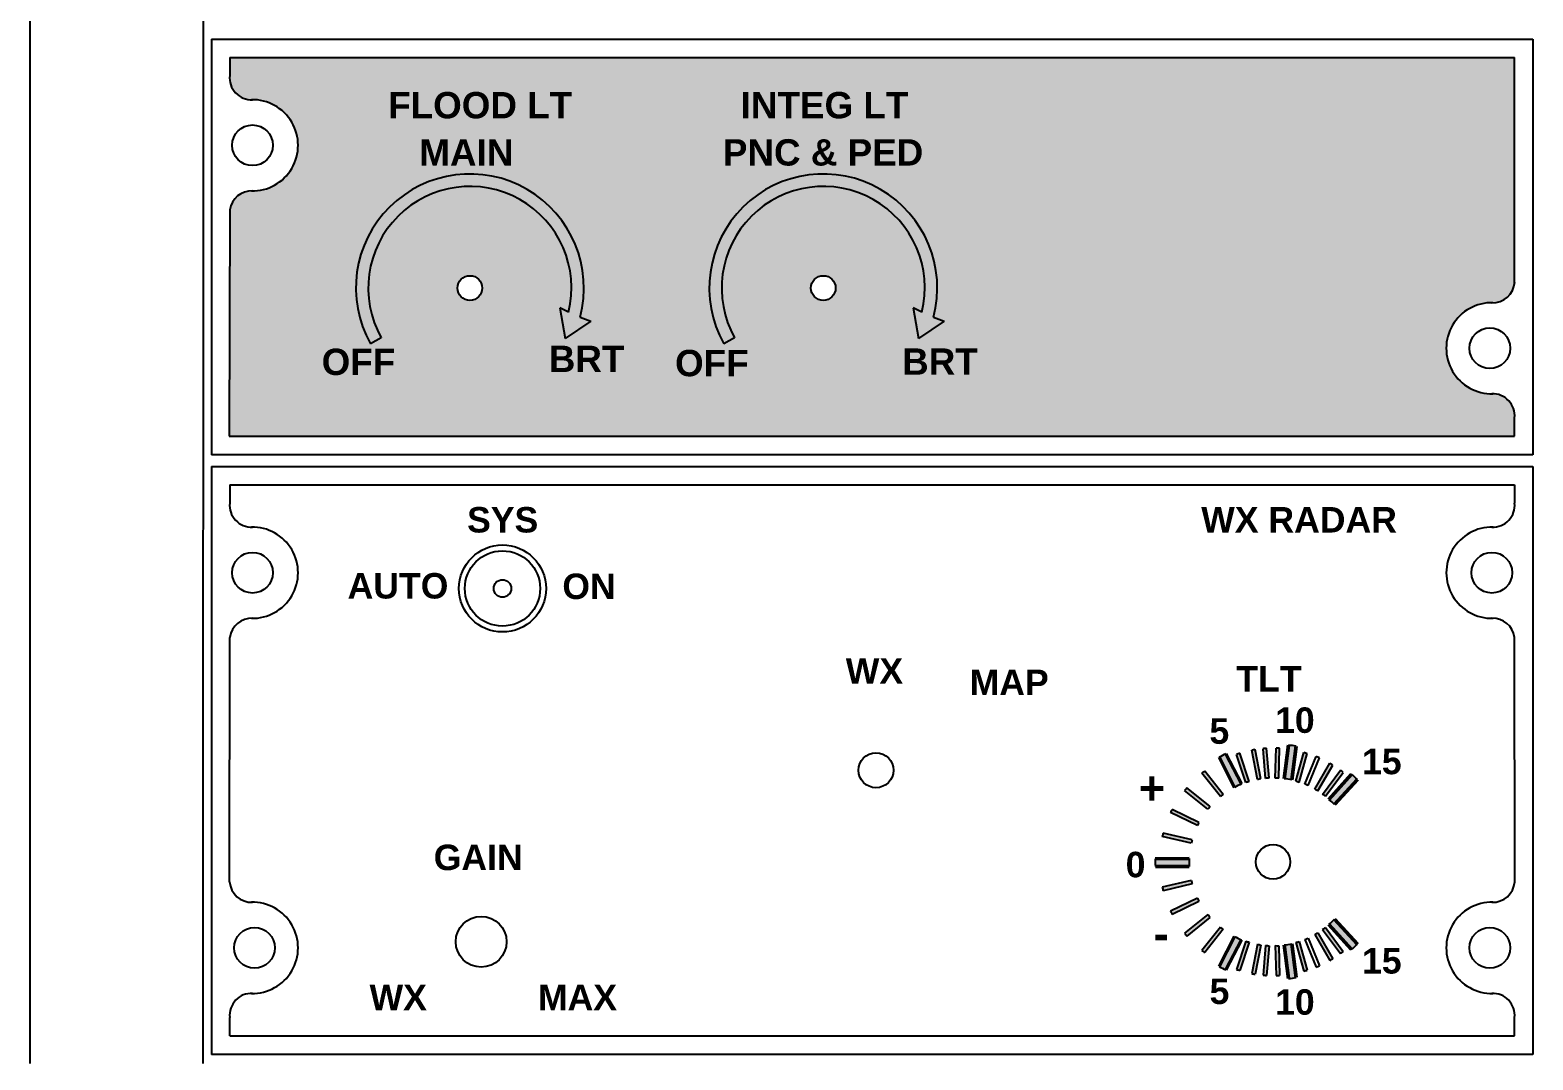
# Model space of a CAD drawing. Header units: millimetres. Extents: x 1492 to 7903, y -55 to 3601.
# Drawn here: x 2244.1 to 2409, y 230.6 to 343.6 of the extents above; entities that cross this region are included whole.
import ezdxf

# ---------------------------------------------------------------- set-up
doc = ezdxf.new("R2010")
doc.units = ezdxf.units.MM
doc.styles.get("Standard").update_dxf_attribs({"font": 'sanss___.ttf'})

msp = doc.modelspace()

# ---------------------------------------------------------------- hatches: boundary and pattern name
at = {"true_color": 0x6d7c87}
h = msp.add_hatch(color=8, dxfattribs=at)
h.dxf.hatch_style = 1
h.paths.add_polyline_path([(2406.92719167193, 340.6477332951184), (2265.965718437843, 340.6477332950619), (2265.965718437843, 338.6763532585815, 0.4420911723904055), (2268.337383778343, 336.0018413142106, -1.025903357476993), (2268.338373346698, 326.0051105043296, 0.3718011963216623), (2265.976231896961, 323.9100647186526), (2265.898631312598, 299.084428526186), (2406.939083097714, 299.0844285262424), (2406.939083097712, 301.0844285262424, 0.4383019586979696), (2404.566428188856, 303.7302951975587, -1.027097391544284), (2404.57904167791, 313.7267140329924, 0.3710123065229876), (2406.937462128284, 315.818304735839)])
h.paths.add_polyline_path([(2304.411546442311, 312.1482481914902), (2305.590059585016, 311.7007075989864), (2302.771799462479, 309.8109775186438), (2302.183811590844, 313.1528243370431), (2303.14363935855, 312.6973978381345, 1.468759425453793), (2282.592607927935, 309.8862168593103), (2281.402905086705, 309.2188205028331, -1.483556563852539)], flags=16)
h.paths.add_polyline_path([(2293.66694578145, 315.3399121727517, -1), (2290.961818864077, 315.3399121727517, -1)], flags=16)
h.paths.add_polyline_path([(2343.184997933549, 312.1482481914899), (2344.363511076254, 311.7007075989864), (2341.545250953717, 309.8109775186438), (2340.957263082082, 313.1528243370432), (2341.917090849788, 312.6973978381346, 1.468759425453763), (2321.366059419173, 309.8862168593108), (2320.176356577943, 309.2188205028332, -1.483556563852567)], flags=16)
h.paths.add_polyline_path([(2332.440397272688, 315.3399121727518, -1), (2329.735270355315, 315.3399121727518, -1)], flags=16)
at = {"true_color": 0xffffff}
h = msp.add_hatch(color=7, dxfattribs=at)
h.dxf.hatch_style = 1
h.paths.add_polyline_path([(2305.590059585016, 311.7007075989864), (2304.411546442311, 312.1482481914902, 1.48355656385254), (2281.402905086705, 309.2188205028331), (2282.592607927935, 309.8862168593103, -1.468759425453797), (2303.14363935855, 312.6973978381345), (2302.183811590844, 313.1528243370431), (2302.771799462479, 309.8109775186438)])
h.paths.add_polyline_path([(2341.917090849788, 312.6973978381346), (2340.957263082082, 313.1528243370432), (2341.545250953717, 309.8109775186438), (2344.363511076254, 311.7007075989864), (2343.184997933549, 312.1482481914899, 1.483556563852567), (2320.176356577943, 309.2188205028332), (2321.366059419173, 309.8862168593108, -1.468759425453764)])
h = msp.add_hatch(color=1)
edge = h.paths.add_edge_path()
edge.add_arc((2380.695117813595, 252.9433647362808), 9.201924930928723, 155.9118604322309, 158.309219891248)
edge.add_line((2372.144762247506, 256.3443707827176), (2369.199514460591, 257.7782627650699))
edge.add_arc((2380.586299041174, 252.6621992938605), 12.48330759558779, 154.040894995335, 155.8056953496351, ccw=False)
edge.add_line((2369.362473472016, 258.1265115213189), (2372.294508619551, 256.6990521039135))
edge = h.paths.add_edge_path()
edge.add_arc((2380.358718791043, 252.0568650207086), 9.201924930928723, 162.7336236696795, 165.1309831286966)
edge.add_line((2371.464920458729, 254.4181726369628), (2368.287422517965, 255.1516420168032))
edge.add_arc((2380.450879243057, 252.3439224754574), 12.48330759558779, 165.2371482112924, 167.0019485655924, ccw=False)
edge.add_line((2368.379660538326, 255.5249046364604), (2371.571477248242, 254.7881300212033))
edge = h.paths.add_edge_path()
edge.add_arc((2380.861636799494, 252.9243592218069), 9.201924930928723, 143.0308367302807, 145.4281961892977)
edge.add_line((2373.284627211991, 258.1458865984797), (2370.733149963749, 260.2002708359294))
edge.add_arc((2380.692876999879, 252.6745279561969), 12.48330759558779, 141.1598712933848, 142.9246716476848, ccw=False)
edge.add_line((2370.969642267245, 260.5034279338535), (2373.509673365211, 258.4582598439197))
edge = h.paths.add_edge_path()
edge.add_arc((2380.16373686493, 252.1519601396582), 9.201924930928723, 124.2819435870944, 126.6793030461114)
edge.add_line((2374.667100595628, 259.531825460749), (2372.634808678585, 262.082170546938))
edge.add_arc((2380.414418688264, 252.3194538848926), 12.48330759558779, 126.7854681287073, 128.5502684830072, ccw=False)
edge.add_line((2372.939158310142, 262.3171261542435), (2374.980608350762, 259.7552884398218))
edge = h.paths.add_edge_path()
edge.add_line((2376.210935234121, 260.5354980376454), (2374.512081197474, 263.8415472528426))
edge.add_arc((2380.75477074448, 252.5336869120787), 12.91661249192371, 115.13866695575939, 118.9016126714258, ccw=False)
edge.add_line((2375.267658606077, 264.2268677730384), (2376.966996366425, 260.9198772089534))
edge.add_arc((2380.75477074448, 252.5336869120787), 9.201924930928723, 114.307174534672, 119.5901148926977)
edge = h.paths.add_edge_path()
edge.add_arc((2380.89888697013, 252.3085092991942), 9.201924930928723, 80.06122536272089, 85.34416572074657)
edge.add_line((2381.645809417381, 261.480070196459), (2382.134045501465, 265.1659297896731))
edge.add_arc((2380.89888697013, 252.3085092991942), 12.91661249192371, 80.74972758399281, 84.51267329965913, ccw=False)
edge.add_line((2382.975197015141, 265.0571490252004), (2382.487099909528, 261.3723386275506))
edge = h.paths.add_edge_path()
edge.add_arc((2380.414167971036, 252.3446706514281), 12.48330759558779, 72.37460147280959, 74.1394018271096)
edge.add_line((2383.825828130723, 264.3527322552368), (2382.934589449403, 261.2158286692713))
edge.add_arc((2380.132071202809, 252.4510517803849), 9.201924930928723, 69.87107693119668, 72.26843639021371, ccw=False)
edge.add_line((2383.298763751577, 261.0909291369231), (2384.194018624625, 264.2419685615682))
edge = h.paths.add_edge_path()
edge.add_arc((2380.828292723071, 252.2077922470579), 9.201924930928723, 67.92632852446313, 70.32077049237984)
edge.add_line((2383.927077203913, 260.8722574455427), (2385.161009871663, 263.9150776128614))
edge.add_arc((2380.828292723071, 252.2077922470579), 12.48330759558779, 67.92632852446309, 69.69112887876321, ccw=False)
edge.add_line((2385.51950056206, 263.7760910648387), (2384.28636199191, 260.73522910501))
edge = h.paths.add_edge_path(flags=16)
edge.add_arc((2380.828292723071, 252.2077922470579), 9.201924930928723, 67.92632852446313, 70.32077049237984)
edge.add_line((2383.927077203913, 260.8722574455427), (2385.161009871663, 263.9150776128614))
edge.add_arc((2380.828292723071, 252.2077922470579), 12.48330759558779, 67.92632852446309, 69.69112887876321, ccw=False)
edge.add_line((2385.51950056206, 263.7760910648387), (2384.28636199191, 260.73522910501))
edge = h.paths.add_edge_path()
edge.add_arc((2380.33784853861, 252.3073460302159), 12.48330759558779, 106.4639088668075, 108.2287092211075)
edge.add_line((2377.453027126269, 261.066785191775), (2376.43293407697, 264.164184207965))
h = msp.add_hatch(color=1)
edge = h.paths.add_edge_path()
edge.add_arc((2380.044600914732, 252.2373362999471), 9.201924930928723, 103.9603843251946, 106.3577437842116)
edge.add_line((2377.453027126269, 261.066785191775), (2376.43293407697, 264.164184207965))
edge.add_arc((2380.33784853861, 252.3073460302159), 12.48330759558779, 106.46390886680749, 108.2287092211075, ccw=False)
edge.add_line((2376.799937866011, 264.2788186463465), (2377.824627763886, 261.1674618110457))
edge = h.paths.add_edge_path()
edge.add_arc((2381.10533195795, 252.509205781697), 9.201924930928723, 102.6647722745305, 105.0621317335475)
edge.add_line((2378.714061350959, 261.3949948473113), (2378.100595030124, 264.6127875405383))
edge.add_arc((2380.814942245433, 252.4281542788923), 12.48330759558779, 100.79380683763458, 102.55860719193458, ccw=False)
edge.add_line((2378.477129105167, 264.6906009453315), (2379.087843362388, 261.4872435517905))
edge = h.paths.add_edge_path()
edge.add_arc((2381.077682777237, 252.4351038712659), 9.201924930928723, 96.69600360599927, 99.09336306501629)
edge.add_line((2379.623376626617, 261.5213801192521), (2379.34784257417, 264.7855203934016))
edge.add_arc((2380.780439097737, 252.3846883355628), 12.48330759558779, 94.82503816910332, 96.58983852340327, ccw=False)
edge.add_line((2379.730426885942, 264.8237575483753), (2380.00472486851, 261.5742604932167))
edge = h.paths.add_edge_path(flags=0)
edge.add_arc((2381.100957366428, 252.3614694305287), 9.201924930928723, 90.22714590635188, 92.62450536536888)
edge.add_line((2380.679598987858, 261.5537422480237), (2380.773567537595, 264.8281430565753))
edge.add_arc((2380.799926193098, 252.3448632893291), 12.48330759558779, 88.35618046945598, 90.12098082375599, ccw=False)
edge.add_line((2381.15802394498, 264.8230336089774), (2381.064476946381, 261.5633220490724))
edge = h.paths.add_edge_path()
edge.add_arc((2381.100957366428, 252.3614694305287), 9.201924930928723, 90.22714590635188, 92.62450536536888)
edge.add_line((2380.679598987858, 261.5537422480237), (2380.773567537595, 264.8281430565753))
edge.add_arc((2380.799926193098, 252.3448632893291), 12.48330759558779, 88.35618046945598, 90.12098082375599, ccw=False)
edge.add_line((2381.15802394498, 264.8230336089774), (2381.064476946381, 261.5633220490724))
edge = h.paths.add_edge_path(flags=16)
edge.add_arc((2381.100957366428, 252.3614694305287), 9.201924930928723, 90.22714590635188, 92.62450536536888)
edge.add_line((2380.679598987858, 261.5537422480237), (2380.773567537595, 264.8281430565753))
edge.add_arc((2380.799926193098, 252.3448632893291), 12.48330759558779, 88.35618046945598, 90.12098082375599, ccw=False)
edge.add_line((2381.15802394498, 264.8230336089774), (2381.064476946381, 261.5633220490724))
edge = h.paths.add_edge_path()
edge.add_arc((2380.75477074448, 252.5336869120787), 9.201924930928723, 114.307174534672, 119.5901148926977)
h = msp.add_hatch(color=1)
edge = h.paths.add_edge_path()
edge.add_arc((2380.432827768759, 252.3618445936961), 9.201924930928723, 57.73764987107772, 60.13209183899443)
edge.add_line((2385.015405759586, 260.3415313915868), (2386.649541235742, 263.1870670946655))
edge.add_arc((2380.432827768759, 252.3618445936961), 12.48330759558779, 58.367291484694306, 60.13209183899443, ccw=False)
edge.add_line((2386.979973656892, 262.9904780545681), (2385.34478585532, 260.1431099271956))
edge = h.paths.add_edge_path()
edge.add_arc((2380.978032332823, 251.9829594335089), 9.201924930928723, 55.45113924992109, 57.848498708938)
edge.add_line((2385.874926999538, 259.773713251822), (2387.819730496957, 262.409670402424))
edge.add_arc((2380.721297261102, 252.1410183914651), 12.48330759558779, 53.58017381302511, 55.34497416732518, ccw=False)
edge.add_line((2388.132604152936, 262.1861912959554), (2386.196525214242, 259.5620592798654))
h = msp.add_hatch(color=1)
edge = h.paths.add_edge_path()
edge.add_arc((2380.700938408295, 252.1279665181008), 9.201924930928723, 45.09586619357992, 50.37880655160558, ccw=False)
edge.add_line((2387.196785866282, 258.6455878815295), (2389.685344149932, 261.4080167192669))
edge.add_arc((2380.700938408295, 252.1279665181008), 12.91661249192371, 45.92735861466742, 49.69030433033369)
edge.add_line((2389.056938249396, 261.9776439200285), (2386.569088344414, 259.2160014193746))
edge = h.paths.add_edge_path()
edge.add_arc((2380.700938408295, 252.1279665181008), 9.201924930928723, 53.97871208986652, 56.37607154888332, ccw=False)
edge.add_arc((2380.448349571784, 252.2925703179122), 12.48330759558779, 52.10774665297049, 53.87254700727061, ccw=False)
edge.add_line((2386.099974084501, 259.5544270227572), (2388.115328789347, 262.1439863685875))
h = msp.add_hatch(color=1)
edge = h.paths.add_edge_path()
edge.add_arc((2380.432827768759, 252.3618445936961), 9.201924930928723, 177.7880941205103, 183.0710344785361)
edge.add_line((2371.244117888512, 251.8688606476283), (2367.526081172561, 251.8570965693805))
edge.add_arc((2380.432827768759, 252.3618445936961), 12.91661249192371, 178.4765963417823, 182.2395420574486, ccw=False)
edge.add_line((2367.520780665678, 252.7052363151203), (2371.237759026711, 252.716997044673))
h = msp.add_hatch(color=1)
edge = h.paths.add_edge_path()
edge.add_line((2371.571477248242, 249.9355591661889), (2368.379660538326, 249.1987845509318))
edge.add_arc((2380.450879243057, 252.3797667119348), 12.48330759558779, 192.9980514344076, 194.7628517887076, ccw=False)
edge.add_line((2368.287422517965, 249.572047170589), (2371.464920458729, 250.3055165504294))
edge.add_arc((2380.358718791043, 252.6668241666836), 9.201924930928723, 194.8690168713034, 197.2663763303205)
edge = h.paths.add_edge_path()
edge.add_arc((2380.695117813595, 251.7803244511114), 9.201924930928723, 201.690780108752, 204.0881395677691)
edge.add_line((2372.294508619551, 248.0246370834788), (2369.362473472016, 246.5971776660733))
edge.add_arc((2380.586299041174, 252.0614898935318), 12.48330759558779, 204.1943046503649, 205.959105004665, ccw=False)
edge.add_line((2369.199514460591, 246.9454264223223), (2372.144762247506, 248.3793184046746))
edge = h.paths.add_edge_path()
edge.add_arc((2380.861636799494, 251.7993299655853), 9.201924930928723, 214.5718038107023, 216.9691632697193)
edge.add_line((2373.509673365211, 246.2654293434725), (2370.969642267245, 244.2202612535388))
edge.add_arc((2380.692876999879, 252.0491612311953), 12.48330759558779, 217.0753283523152, 218.8401287066152, ccw=False)
edge.add_line((2370.733149963749, 244.5234183514629), (2373.284627211991, 246.5778025889125))
edge = h.paths.add_edge_path()
edge.add_arc((2380.16373686493, 252.571729047734), 9.201924930928723, 233.3206969538886, 235.7180564129056)
edge.add_line((2374.980608350762, 244.9684007475704), (2372.939158310142, 242.4065630331487))
edge.add_arc((2380.414418688264, 252.4042353024996), 12.48330759558779, 231.4497315169927, 233.2145318712927, ccw=False)
edge.add_line((2372.634808678585, 242.6415186404543), (2374.667100595628, 245.1918637266432))
edge = h.paths.add_edge_path()
edge.add_arc((2380.75477074448, 252.1900022753135), 9.201924930928723, 240.4098851073023, 245.692825465328)
edge.add_line((2376.966996366425, 243.8038119784388), (2375.267658606077, 240.4968214143538))
edge.add_arc((2380.75477074448, 252.1900022753135), 12.91661249192371, 241.0983873285742, 244.8613330442405, ccw=False)
edge.add_line((2374.512081197474, 240.8821419345496), (2376.210935234121, 244.1881911497468))
edge = h.paths.add_edge_path()
edge.add_arc((2380.89888697013, 252.4151798881981), 9.201924930928723, 274.6558342792534, 279.9387746372792)
edge.add_line((2382.487099909528, 243.3513505598416), (2382.975197015141, 239.6665401621918))
edge.add_arc((2380.89888697013, 252.4151798881981), 12.91661249192371, 275.4873267003409, 279.2502724160072, ccw=False)
edge.add_line((2382.134045501465, 239.5577593977191), (2381.645809417381, 243.2436189909332))
edge = h.paths.add_edge_path()
edge.add_arc((2380.132071202809, 252.2726374070073), 9.201924930928723, 287.7315636097863, 290.1289230688033)
edge.add_line((2383.298763751577, 243.6327600504691), (2384.194018624625, 240.481720625824))
edge.add_arc((2380.414167971036, 252.3790185359641), 12.48330759558779, 285.86059817289043, 287.62539852719044, ccw=False)
edge.add_line((2383.825828130723, 240.3709569321554), (2382.934589449403, 243.5078605181209))
edge = h.paths.add_edge_path(flags=16)
edge.add_arc((2380.828292723071, 252.5158969403343), 9.201924930928723, 289.6792295076202, 292.0736714755369)
edge.add_line((2384.28636199191, 243.9884600823822), (2385.51950056206, 240.9475981225535))
edge.add_arc((2380.828292723071, 252.5158969403343), 12.48330759558779, 290.3088711212368, 292.0736714755369, ccw=False)
edge.add_line((2385.161009871663, 240.8086115745308), (2383.927077203913, 243.8514317418495))
edge = h.paths.add_edge_path()
edge.add_arc((2380.828292723071, 252.5158969403343), 9.201924930928723, 289.6792295076202, 292.0736714755369)
edge.add_line((2384.28636199191, 243.9884600823822), (2385.51950056206, 240.9475981225535))
edge.add_arc((2380.828292723071, 252.5158969403343), 12.48330759558779, 290.3088711212368, 292.0736714755369, ccw=False)
edge.add_line((2385.161009871663, 240.8086115745308), (2383.927077203913, 243.8514317418495))
edge = h.paths.add_edge_path()
edge.add_arc((2380.044600914732, 252.4863528874452), 9.201924930928723, 253.6422562157884, 256.0396156748054)
edge.add_line((2377.824627763886, 243.5562273763466), (2376.799937866011, 240.4448705410457))
edge.add_arc((2380.33784853861, 252.4163431571764), 12.48330759558779, 251.7712907788925, 253.53609113319249, ccw=False)
edge.add_line((2376.43293407697, 240.5595049794272), (2377.453027126269, 243.6569039956172))
edge = h.paths.add_edge_path()
edge.add_arc((2381.10533195795, 252.2144834056952), 9.201924930928723, 254.9378682664525, 257.3352277254695)
edge.add_line((2379.087843362388, 243.2364456356017), (2378.477129105167, 240.0330882420607))
edge.add_arc((2380.814942245433, 252.2955349084999), 12.48330759558779, 257.4413928080654, 259.20619316236537, ccw=False)
edge.add_line((2378.100595030124, 240.1109016468539), (2378.714061350959, 243.3286943400809))
edge = h.paths.add_edge_path()
edge.add_arc((2381.077682777237, 252.2885853161263), 9.201924930928723, 260.9066369349837, 263.3039963940008)
edge.add_line((2380.00472486851, 243.1494286941755), (2379.730426885942, 239.8999316390169))
edge.add_arc((2380.780439097737, 252.3390008518294), 12.48330759558779, 263.41016147659667, 265.1749618308966, ccw=False)
edge.add_line((2379.34784257417, 239.9381687939906), (2379.623376626617, 243.2023090681402))
edge = h.paths.add_edge_path(flags=0)
edge.add_arc((2381.100957366428, 252.3622197568635), 9.201924930928723, 267.3754946346311, 269.7728540936482)
edge.add_line((2381.064476946381, 243.1603671383198), (2381.15802394498, 239.9006555784148))
edge.add_arc((2380.799926193098, 252.3788258980632), 12.48330759558779, 269.879019176244, 271.643819530544, ccw=False)
edge.add_line((2380.773567537595, 239.8955461308169), (2380.679598987858, 243.1699469393685))
edge = h.paths.add_edge_path()
edge.add_arc((2381.100957366428, 252.3622197568635), 9.201924930928723, 267.3754946346311, 269.7728540936482)
edge.add_line((2381.064476946381, 243.1603671383198), (2381.15802394498, 239.9006555784148))
edge.add_arc((2380.799926193098, 252.3788258980632), 12.48330759558779, 269.879019176244, 271.643819530544, ccw=False)
edge.add_line((2380.773567537595, 239.8955461308169), (2380.679598987858, 243.1699469393685))
edge = h.paths.add_edge_path(flags=16)
edge.add_arc((2381.100957366428, 252.3622197568635), 9.201924930928723, 267.3754946346311, 269.7728540936482)
edge.add_line((2381.064476946381, 243.1603671383198), (2381.15802394498, 239.9006555784148))
edge.add_arc((2380.799926193098, 252.3788258980632), 12.48330759558779, 269.879019176244, 271.643819530544, ccw=False)
edge.add_line((2380.773567537595, 239.8955461308169), (2380.679598987858, 243.1699469393685))
edge = h.paths.add_edge_path()
edge.add_arc((2380.432827768759, 252.3618445936961), 12.48330759558779, 299.8679081610056, 301.6327085153057)
h = msp.add_hatch(color=1)
edge = h.paths.add_edge_path()
edge.add_arc((2380.700938408295, 252.5957226692914), 9.201924930928723, 309.6211934483944, 314.9041338064201)
edge.add_line((2387.196785866282, 246.0781013058627), (2389.685344149932, 243.3156724681253))
edge.add_arc((2380.700938408295, 252.5957226692914), 12.91661249192371, 310.3096956696663, 314.0726413853326, ccw=False)
edge.add_line((2389.056938249396, 242.7460452673637), (2386.569088344414, 245.5076877680176))
edge = h.paths.add_edge_path()
edge.add_arc((2380.700938408295, 252.5957226692914), 9.201924930928723, 303.6239284511167, 306.0212879101335)
edge.add_arc((2380.448349571784, 252.43111886948), 12.48330759558779, 306.1274529927294, 307.8922533470295)
edge.add_line((2386.099974084501, 245.1692621646351), (2388.115328789347, 242.5797028188047))
h = msp.add_hatch(color=1)
edge = h.paths.add_edge_path()
edge.add_arc((2380.044600914732, 252.4863528874452), 9.201924930928723, 253.6422562157884, 256.0396156748054)
edge.add_line((2377.824627763886, 243.5562273763466), (2376.799937866011, 240.4448705410457))
edge.add_arc((2380.33784853861, 252.4163431571764), 12.48330759558779, 251.7712907788925, 253.53609113319249, ccw=False)
edge.add_line((2376.43293407697, 240.5595049794272), (2377.453027126269, 243.6569039956172))
edge = h.paths.add_edge_path()
edge.add_arc((2381.10533195795, 252.2144834056952), 9.201924930928723, 254.9378682664525, 257.3352277254695)
edge.add_line((2379.087843362388, 243.2364456356017), (2378.477129105167, 240.0330882420607))
edge.add_arc((2380.814942245433, 252.2955349084999), 12.48330759558779, 257.4413928080654, 259.20619316236537, ccw=False)
edge.add_line((2378.100595030124, 240.1109016468539), (2378.714061350959, 243.3286943400809))
edge = h.paths.add_edge_path()
edge.add_arc((2381.077682777237, 252.2885853161263), 9.201924930928723, 260.9066369349837, 263.3039963940008)
edge.add_line((2380.00472486851, 243.1494286941755), (2379.730426885942, 239.8999316390169))
edge.add_arc((2380.780439097737, 252.3390008518294), 12.48330759558779, 263.41016147659667, 265.1749618308966, ccw=False)
edge.add_line((2379.34784257417, 239.9381687939906), (2379.623376626617, 243.2023090681402))
edge = h.paths.add_edge_path(flags=16)
edge.add_arc((2381.100957366428, 252.3622197568635), 9.201924930928723, 267.3754946346311, 269.7728540936482)
edge.add_line((2381.064476946381, 243.1603671383198), (2381.15802394498, 239.9006555784148))
edge.add_arc((2380.799926193098, 252.3788258980632), 12.48330759558779, 269.879019176244, 271.643819530544, ccw=False)
edge.add_line((2380.773567537595, 239.8955461308169), (2380.679598987858, 243.1699469393685))
edge = h.paths.add_edge_path()
edge.add_arc((2381.100957366428, 252.3622197568635), 9.201924930928723, 267.3754946346311, 269.7728540936482)
edge.add_line((2381.064476946381, 243.1603671383198), (2381.15802394498, 239.9006555784148))
edge.add_arc((2380.799926193098, 252.3788258980632), 12.48330759558779, 269.879019176244, 271.643819530544, ccw=False)
edge.add_line((2380.773567537595, 239.8955461308169), (2380.679598987858, 243.1699469393685))
edge = h.paths.add_edge_path()
edge.add_arc((2380.75477074448, 252.1900022753135), 9.201924930928723, 240.4098851073023, 245.692825465328)
h = msp.add_hatch(color=1)
edge = h.paths.add_edge_path()
edge.add_arc((2380.432827768759, 252.3618445936961), 9.201924930928723, 299.8679081610056, 302.2623501289223)
edge.add_line((2385.34478585532, 244.5805792601966), (2386.979973656892, 241.7332111328241))
edge.add_arc((2380.432827768759, 252.3618445936961), 12.48330759558779, 299.8679081610056, 301.6327085153057, ccw=False)
edge.add_line((2386.649541235742, 241.5366220927267), (2385.015405759586, 244.3821577958054))
edge = h.paths.add_edge_path()
edge.add_arc((2380.978032332823, 252.7407297538833), 9.201924930928723, 302.151501291062, 304.5488607500789)
edge.add_line((2386.196525214242, 245.1616299075268), (2388.132604152936, 242.5374978914368))
edge.add_arc((2380.721297261102, 252.5826707959271), 12.48330759558779, 304.6550258326748, 306.4198261869749, ccw=False)
edge.add_line((2387.819730496957, 242.3140187849682), (2385.874926999538, 244.9499759355703))

# ---------------------------------------------------------------- linework, layer by layer
at = {"color": 18, "true_color": 0x000000}
for p, q in [((2244.058784059862, 230.2193822245867), (2244.161900914016, 741.8096475991115)), ((2263.05878444582, 230.219382224587), (2263.161901137465, 741.8088413534964)), ((2263.952269870789, 342.6477332950619), (2408.952269870671, 342.6477332950619)), ((2263.952269870789, 342.6477332950619), (2263.952269870788, 297.0183626656912)), ((2408.95226987067, 342.6477332950619), (2408.952269870665, 297.0183626656913)), ((2265.965718437843, 340.6477332950619), (2265.965718437843, 338.6477332950619)), ((2265.965718437843, 340.6477332950619), (2406.944628508033, 340.6477332951184)), ((2406.937462128284, 315.8183047358389), (2406.92719167193, 340.6477332951185)), ((2265.976231896961, 323.9100647186526), (2265.898631312598, 299.084428526186)), ((2406.939083097714, 299.0844285262424), (2406.939083097712, 301.0844285262424)), ((2265.898631312598, 299.084428526186), (2406.939083097714, 299.0844285262424)), ((2408.952269870665, 297.0183626656913), (2263.952269870789, 297.0183626656913)), ((2263.952269870789, 295.7383372759025), (2408.952269870665, 295.7383372759025)), ((2263.952269870788, 295.7383372759024), (2263.952269870789, 231.219382224587)), ((2408.952269870665, 295.7383372759025), (2408.952269870657, 231.219382224587)), ((2265.96571843784, 293.7383372759024), (2265.96571843784, 291.7383372759024)), ((2265.96571843784, 293.7383372759024), (2406.944628508031, 293.738337275959)), ((2406.944628508031, 293.738337275959), (2406.944628508032, 291.738337275959)), ((2265.951410818757, 250.1704345726877), (2265.976231896958, 277.0006686994931)), ((2406.953128922666, 250.1704345727441), (2406.934115048926, 277.0006686995497)), ((2377.453027126269, 261.066785191775), (2376.43293407697, 264.164184207965)), ((2377.824627763886, 261.1674618110457), (2376.799937866011, 264.2788186463465)), ((2378.714061350959, 261.3949948473113), (2378.100595030124, 264.6127875405383)), ((2379.087843362388, 261.4872435517905), (2378.477129105167, 264.6906009453315)), ((2379.623376626617, 261.5213801192521), (2379.34784257417, 264.7855203934016)), ((2380.00472486851, 261.5742604932167), (2379.730426885942, 264.8237575483753)), ((2380.679598987858, 261.5537422480237), (2380.773567537595, 264.8281430565753)), ((2381.064476946381, 261.5633220490724), (2381.15802394498, 264.8230336089774)), ((2382.934589449403, 261.2158286692713), (2383.825828130723, 264.3527322552368)), ((2383.298763751577, 261.0909291369231), (2384.194018624625, 264.2419685615682)), ((2383.927077203913, 260.8722574455427), (2385.161009871663, 263.9150776128614)), ((2374.980608350762, 259.7552884398218), (2372.939158310142, 262.3171261542435)), ((2384.28636199191, 260.73522910501), (2385.51950056206, 263.7760910648387)), ((2385.015405759586, 260.3415313915868), (2386.649541235742, 263.1870670946655)), ((2385.34478585532, 260.1431099271956), (2386.979973656892, 262.9904780545681)), ((2385.874926999538, 259.773713251822), (2387.819730496957, 262.409670402424)), ((2386.196525214242, 259.5620592798654), (2388.132604152936, 262.1861912959554)), ((2374.667100595628, 259.531825460749), (2372.634808678585, 262.082170546938)), ((2373.284627211991, 258.1458865984797), (2370.733149963749, 260.2002708359294)), ((2373.509673365211, 258.4582598439197), (2370.969642267245, 260.5034279338535)), ((2372.144762247506, 256.3443707827176), (2369.199514460591, 257.7782627650699)), ((2372.294508619551, 256.6990521039135), (2369.362473472016, 258.1265115213189)), ((2371.464920458729, 254.4181726369628), (2368.287422517965, 255.1516420168032)), ((2371.571477248242, 254.7881300212033), (2368.379660538326, 255.5249046364604)), ((2371.464920458729, 250.3055165504294), (2368.287422517965, 249.572047170589)), ((2371.571477248242, 249.9355591661889), (2368.379660538326, 249.1987845509318)), ((2372.144762247506, 248.3793184046746), (2369.199514460591, 246.9454264223223)), ((2372.294508619551, 248.0246370834788), (2369.362473472016, 246.5971776660733)), ((2373.284627211991, 246.5778025889125), (2370.733149963749, 244.5234183514629)), ((2373.509673365211, 246.2654293434725), (2370.969642267245, 244.2202612535388)), ((2374.667100595628, 245.1918637266432), (2372.634808678585, 242.6415186404543)), ((2374.980608350762, 244.9684007475704), (2372.939158310142, 242.4065630331487)), ((2385.015405759586, 244.3821577958054), (2386.649541235742, 241.5366220927267)), ((2385.34478585532, 244.5805792601966), (2386.979973656892, 241.7332111328241)), ((2385.874926999538, 244.9499759355703), (2387.819730496957, 242.3140187849682)), ((2386.196525214242, 245.1616299075268), (2388.132604152936, 242.5374978914368)), ((2377.453027126269, 243.6569039956172), (2376.43293407697, 240.5595049794272)), ((2377.824627763886, 243.5562273763466), (2376.799937866011, 240.4448705410457)), ((2378.714061350959, 243.3286943400809), (2378.100595030124, 240.1109016468539)), ((2379.087843362388, 243.2364456356017), (2378.477129105167, 240.0330882420607)), ((2379.623376626617, 243.2023090681402), (2379.34784257417, 239.9381687939906)), ((2380.00472486851, 243.1494286941755), (2379.730426885942, 239.8999316390169)), ((2380.679598987858, 243.1699469393685), (2380.773567537595, 239.8955461308169)), ((2381.064476946381, 243.1603671383198), (2381.15802394498, 239.9006555784148)), ((2382.934589449403, 243.5078605181209), (2383.825828130723, 240.3709569321554)), ((2383.298763751577, 243.6327600504691), (2384.194018624625, 240.481720625824)), ((2383.927077203913, 243.8514317418495), (2385.161009871663, 240.8086115745308)), ((2384.28636199191, 243.9884600823822), (2385.51950056206, 240.9475981225535)), ((2265.965456643726, 233.2854480850818), (2265.965456643726, 235.2854480850818)), ((2406.93908309771, 233.2854480851382), (2406.939083097709, 235.2854480851382)), ((2265.965456643726, 233.2854480850818), (2406.93908309771, 233.2854480851382)), ((2408.952269870657, 231.219382224587), (2263.952269870789, 231.219382224587))]:
    msp.add_line(p, q, dxfattribs=at)
at = {"color": 7, "true_color": 0xffffff}
for p, q in [((2303.14363935855, 312.6973978381347), (2302.183811590844, 313.1528243370431)), ((2302.183811590844, 313.1528243370431), (2302.771799462479, 309.8109775186438)), ((2305.590059585016, 311.7007075989864), (2302.771799462479, 309.8109775186438)), ((2304.411546442312, 312.14824819149), (2305.590059585016, 311.7007075989864)), ((2341.917090849788, 312.6973978381348), (2340.957263082082, 313.1528243370432)), ((2340.957263082082, 313.1528243370432), (2341.545250953717, 309.8109775186438)), ((2344.363511076254, 311.7007075989864), (2341.545250953717, 309.8109775186438)), ((2343.184997933549, 312.14824819149), (2344.363511076254, 311.7007075989864)), ((2282.592607927936, 309.8862168593104), (2281.402905086705, 309.2188205028331)), ((2321.366059419173, 309.8862168593105), (2320.176356577943, 309.2188205028332))]:
    msp.add_line(p, q, dxfattribs=at)
at = {"color": 18, "lineweight": 50, "true_color": 0x000000}
for p, q in [((2376.210935234121, 260.5354980376454), (2374.512081197474, 263.8415472528426)), ((2376.966996366425, 260.9198772089534), (2375.267658606077, 264.2268677730384)), ((2381.645809417381, 261.480070196459), (2382.134045501465, 265.1659297896731)), ((2382.487099909528, 261.3723386275506), (2382.975197015141, 265.0571490252004)), ((2386.569088344414, 259.2160014193746), (2389.056938249396, 261.9776439200285)), ((2387.196785866282, 258.6455878815295), (2389.685344149932, 261.4080167192669)), ((2371.237759026711, 252.716997044673), (2367.520780665678, 252.7052363151203)), ((2371.244117888512, 251.8688606476283), (2367.526081172561, 251.8570965693805)), ((2387.196785866282, 246.0781013058627), (2389.685344149932, 243.3156724681253)), ((2376.210935234121, 244.1881911497468), (2374.512081197474, 240.8821419345496)), ((2386.569088344414, 245.5076877680176), (2389.056938249396, 242.7460452673637)), ((2376.966996366425, 243.8038119784388), (2375.267658606077, 240.4968214143538)), ((2381.645809417381, 243.2436189909332), (2382.134045501465, 239.5577593977191)), ((2382.487099909528, 243.3513505598416), (2382.975197015141, 239.6665401621918))]:
    msp.add_line(p, q, dxfattribs=at)
at = {"color": 18, "true_color": 0x000000}
for centre, radius in [((2268.465718437843, 331.0034885640367), 2.232332985104004), ((2404.22215581687, 308.7287069638333), 2.232332985104004), ((2268.46571843784, 284.0940925448772), 2.232332985104004), ((2404.444628508038, 284.0940925449318), 2.232332985104004), ((2295.892261694734, 282.368781634061), 0.9582671688013326), ((2336.87335352247, 262.4204239482935), 1.918607170369691), ((2380.432827768759, 252.3618445936961), 1.894501356649267), ((2293.551274951944, 243.5973342590357), 2.785654214917323), ((2268.682383924563, 242.9297265226748), 2.232332985104004), ((2404.222155816866, 242.929726522729), 2.232332985104004)]:
    msp.add_circle(centre, radius, dxfattribs=at)
at = {"color": 7, "true_color": 0xffffff}
for centre, radius in [((2292.314382322763, 315.3399121727517), 1.352563458686242), ((2331.087833814001, 315.3399121727518), 1.352563458686242), ((2295.892261694734, 282.368781634061), 4.775844728097355), ((2295.892261694734, 282.368781634061), 4.131377764912311)]:
    msp.add_circle(centre, radius, dxfattribs=at)
at = {"color": 18, "true_color": 0x000000}
for centre, radius, start, end in [((2268.368377607358, 338.4181372360148), 2.416494692558771, 174.5479879583645, 272.2397040119052), ((2268.465718437843, 331.0034885640367), 5, 268.540574937032, 91.45942506296798), ((2268.371281209594, 323.5888398920586), 2.416494692558771, 87.76029598809475, 172.3610567191907), ((2404.542872429389, 316.1429380260498), 2.416494692558771, 267.5383680561871, 355.8821757997799), ((2404.439083097706, 308.7286732572657), 5, 88.54057493707782, 271.4594250630138), ((2404.533520325961, 301.3140245852877), 2.416494692558771, 354.5479879584103, 92.239704011951), ((2268.368377607355, 291.5087412168554), 2.416494692558771, 174.5479879583645, 272.2397040119052), ((2404.539065736281, 291.5087412169099), 2.416494692558771, 267.7602959881405, 5.452012041681298), ((2268.46571843784, 284.0940925448772), 5, 268.540574937032, 91.45942506296798), ((2404.444628508038, 284.0940925449318), 5, 88.54057493707782, 271.4594250630138), ((2268.371281209591, 276.6794438728992), 2.416494692558771, 87.76029598809475, 172.3610567191907), ((2404.539065736293, 276.6794438729538), 2.416494692558771, 7.63894328085506, 92.239704011951), ((2268.361667312037, 250.343957584891), 2.416494692558771, 184.1178242002659, 272.4616319438587), ((2404.542872429386, 250.3439575849455), 2.416494692558771, 267.5383680561871, 355.8821757997799), ((2268.465456643726, 242.929692816107), 5, 268.540574937032, 91.45942506296798), ((2404.439083097703, 242.9296928161614), 5, 88.54057493707782, 271.4594250630138), ((2268.371019415477, 235.5150441441289), 2.416494692558771, 87.76029598809475, 185.4520120416355), ((2404.533520325957, 235.5150441441834), 2.416494692558771, 354.5479879584103, 92.239704011951)]:
    msp.add_arc(centre, radius, start, end, dxfattribs=at)
at = {"color": 7, "true_color": 0xffffff}
for centre, radius, start in [((2292.314382322763, 315.3399121727517), 12.51111900289339, 345.2201221258958), ((2331.087833814001, 315.3399121727518), 12.51111900289339, 345.2201221258958), ((2292.314382322763, 315.3399121727517), 11.1470036312808, 346.2868861903746), ((2331.087833814001, 315.3399121727518), 11.1470036312808, 346.2868861903746)]:
    msp.add_arc(centre, radius, start, 209.2914383539405, dxfattribs=at)
at = {"color": 1}
for centre, radius, start, end in [((2380.75477074448, 252.5336869120787), 12.91661249192371, 115.1386669557595, 118.9016126714258), ((2380.33784853861, 252.3073460302159), 12.48330759558779, 106.4639088668075, 108.2287092211075), ((2380.814942245433, 252.4281542788923), 12.48330759558779, 100.7938068376346, 102.5586071919346), ((2380.780439097737, 252.3846883355628), 12.48330759558779, 94.82503816910338, 96.58983852340336), ((2380.799926193098, 252.3448632893291), 12.48330759558779, 88.356180469456, 90.120980823756), ((2380.89888697013, 252.3085092991942), 12.91661249192371, 80.74972758399284, 84.51267329965916), ((2380.414167971036, 252.3446706514281), 12.48330759558779, 72.37460147280959, 74.1394018271096), ((2380.828292723071, 252.2077922470579), 12.48330759558779, 67.92632852446313, 69.69112887876322), ((2380.414418688264, 252.3194538848926), 12.48330759558779, 126.7854681287073, 128.5502684830073), ((2380.432827768759, 252.3618445936961), 12.48330759558779, 58.36729148469435, 60.13209183899443), ((2380.721297261102, 252.1410183914651), 12.48330759558779, 53.58017381302513, 55.34497416732518), ((2380.75477074448, 252.5336869120787), 9.201924930928723, 114.307174534672, 119.5901148926977), ((2380.044600914732, 252.2373362999471), 9.201924930928723, 103.9603843251946, 106.3577437842116), ((2381.10533195795, 252.509205781697), 9.201924930928723, 102.6647722745305, 105.0621317335475), ((2381.077682777237, 252.4351038712659), 9.201924930928723, 96.69600360599927, 99.09336306501629), ((2381.100957366428, 252.3614694305287), 9.201924930928723, 90.22714590635188, 92.62450536536888), ((2380.89888697013, 252.3085092991942), 9.201924930928723, 80.06122536272089, 85.34416572074657), ((2380.132071202809, 252.4510517803849), 9.201924930928723, 69.87107693119671, 72.26843639021372), ((2380.828292723071, 252.2077922470579), 9.201924930928723, 67.92632852446313, 70.32077049237984), ((2380.700938408294, 252.1279665181008), 12.91661249192371, 45.92735861466743, 49.69030433033369), ((2380.692876999879, 252.6745279561969), 12.48330759558779, 141.1598712933848, 142.9246716476848), ((2380.16373686493, 252.1519601396582), 9.201924930928723, 124.2819435870944, 126.6793030461114), ((2380.432827768759, 252.3618445936961), 9.201924930928723, 57.73764987107772, 60.13209183899443), ((2380.978032332823, 251.9829594335089), 9.201924930928723, 55.45113924992109, 57.848498708938), ((2380.700938408294, 252.1279665181008), 9.201924930928723, 45.09586619357996, 50.37880655160563), ((2380.586299041174, 252.6621992938605), 12.48330759558779, 154.040894995335, 155.8056953496351), ((2380.861636799494, 252.9243592218069), 9.201924930928723, 143.0308367302807, 145.4281961892977), ((2380.695117813595, 252.9433647362808), 9.201924930928723, 155.9118604322309, 158.309219891248), ((2380.450879243057, 252.3439224754574), 12.48330759558779, 165.2371482112924, 167.0019485655924), ((2380.358718791043, 252.0568650207086), 9.201924930928723, 162.7336236696795, 165.1309831286966), ((2380.432827768759, 252.3618445936961), 12.91661249192371, 178.4765963417823, 182.2395420574486), ((2380.432827768759, 252.3618445936961), 9.201924930928723, 177.7880941205103, 183.0710344785361), ((2380.450879243057, 252.3797667119348), 12.48330759558779, 192.9980514344076, 194.7628517887076), ((2380.358718791043, 252.6668241666836), 9.201924930928723, 194.8690168713034, 197.2663763303205), ((2380.695117813595, 251.7803244511114), 9.201924930928723, 201.690780108752, 204.0881395677691), ((2380.586299041174, 252.0614898935318), 12.48330759558779, 204.1943046503649, 205.959105004665), ((2380.861636799494, 251.7993299655853), 9.201924930928723, 214.5718038107023, 216.9691632697193), ((2380.700938408294, 252.5957226692914), 9.201924930928723, 309.6211934483944, 314.9041338064201), ((2380.692876999879, 252.0491612311953), 12.48330759558779, 217.0753283523152, 218.8401287066152), ((2380.16373686493, 252.571729047734), 9.201924930928723, 233.3206969538886, 235.7180564129056), ((2380.75477074448, 252.1900022753135), 9.201924930928723, 240.4098851073023, 245.692825465328), ((2380.432827768759, 252.3618445936961), 9.201924930928723, 299.8679081610056, 302.2623501289223), ((2380.978032332823, 252.7407297538833), 9.201924930928723, 302.151501291062, 304.5488607500789), ((2380.414418688264, 252.4042353024996), 12.48330759558779, 231.4497315169928, 233.2145318712927), ((2380.044600914732, 252.4863528874452), 9.201924930928723, 253.6422562157884, 256.0396156748054), ((2381.10533195795, 252.2144834056952), 9.201924930928723, 254.9378682664525, 257.3352277254695), ((2381.077682777237, 252.2885853161263), 9.201924930928723, 260.9066369349837, 263.3039963940008), ((2381.100957366428, 252.3622197568635), 9.201924930928723, 267.3754946346311, 269.7728540936482), ((2380.89888697013, 252.4151798881981), 9.201924930928723, 274.6558342792534, 279.9387746372792), ((2380.132071202809, 252.2726374070073), 9.201924930928723, 287.7315636097863, 290.1289230688033), ((2380.828292723071, 252.5158969403343), 9.201924930928723, 289.6792295076202, 292.0736714755369), ((2380.721297261102, 252.5826707959271), 12.48330759558779, 304.6550258326748, 306.4198261869749), ((2380.700938408294, 252.5957226692914), 12.91661249192371, 310.3096956696663, 314.0726413853326), ((2380.75477074448, 252.1900022753135), 12.91661249192371, 241.0983873285742, 244.8613330442406), ((2380.828292723071, 252.5158969403343), 12.48330759558779, 290.3088711212368, 292.0736714755369), ((2380.432827768759, 252.3618445936961), 12.48330759558779, 299.8679081610056, 301.6327085153057), ((2380.33784853861, 252.4163431571764), 12.48330759558779, 251.7712907788925, 253.5360911331925), ((2380.814942245433, 252.2955349084999), 12.48330759558779, 257.4413928080654, 259.2061931623654), ((2380.780439097737, 252.3390008518294), 12.48330759558779, 263.4101614765967, 265.1749618308967), ((2380.799926193098, 252.3788258980632), 12.48330759558779, 269.879019176244, 271.643819530544), ((2380.89888697013, 252.4151798881981), 12.91661249192371, 275.4873267003409, 279.2502724160072), ((2380.414167971036, 252.3790185359641), 12.48330759558779, 285.8605981728904, 287.6253985271904)]:
    msp.add_arc(centre, radius, start, end, dxfattribs=at)

# ---------------------------------------------------------------- texts
at = {"color": 7, "true_color": 0xffffff, "attachment_point": 1}
for s, insert, char_height, width in [('{\\fSansSerif|b1|i0|c2|p2;FLOOD LT}', (2283.350324366304, 336.851933260309), 2.890874125874126, 20.99588272699322), ('{\\fSansSerif|b1|i0|c2|p2;INTEG LT}', (2322.02772205677, 336.851933260309), 2.890874125874126, 27.65667132867133), ('{\\fSansSerif|b1|i0|c2|p2;MAIN}', (2286.768581207725, 331.6422469428581), 2.890909758965035, 12.8379003615354), ('{\\fSansSerif|b1|i0|c2|p2;PNC & PED}', (2320.072395835061, 331.6698443853817), 2.890909758965035, 22.23888030387977), ('{\\fSansSerif|b1|i0|c2|p2;OFF}', (2276.052171387655, 308.6833319255953), 2.890909758965035, 11.00163634267375), ('{\\fSansSerif|b1|i0|c2|p2;BRT}', (2300.967642791612, 309.0066969604132), 2.890909758965035, 10.03090483402531), ('{\\fSansSerif|b1|i0|c2|p2;OFF}', (2314.825622878893, 308.5492472598453), 2.890909758965035, 11.00163634267375), ('{\\fSansSerif|b1|i0|c2|p2;BRT}', (2339.74109428285, 308.710929368119), 2.890909758965035, 10.03090483402531), ('{\\fSansSerif|b1|i0|c2|p2;SYS}', (2292.008321165226, 291.3030831971873), 2.794859078386545, 14.3932), ('{\\fSansSerif|b1|i0|c2|p2;WX RADAR}', (2372.556897191464, 291.3030831971873), 2.794859078386545, 30.47952689252772), ('{\\fSansSerif|b1|i0|c2|p2;AUTO}', (2278.89748963185, 284.0588869745279), 2.794859078386545, 15.4121745273019), ('{\\fSansSerif|b1|i0|c2|p2;ON}', (2302.458715918892, 284.0039303527569), 2.794859078386545, 7.3877), ('{\\fSansSerif|b1|i0|c2|p2;WX}', (2333.553475210964, 274.7117848528076), 2.8, 7.3877), ('{\\fSansSerif|b1|i0|c2|p2;TLT}', (2376.410891382132, 273.8439303880411), 2.794859078386545, 18.5992), ('{\\fSansSerif|b1|i0|c2|p2;MAP}', (2347.148304498632, 273.4577645254919), 2.794859078386545, 15.4122), ('{\\fSansSerif|b1|i0|c2|p2;10}', (2380.662321095199, 269.3130310767397), 2.794859078386545, 2.711204953514609), ('{\\fSansSerif|b1|i0|c2|p2;5}', (2373.458750959265, 268.1140276936246), 2.794859078386545, 2.711204953514609), ('{\\fSansSerif|b1|i0|c2|p2;15}', (2390.201747427106, 264.7768740019021), 2.794859078386545, 2.711204953514609), ('{\\fSansSerif|b1|i0|c2|p2;+}', (2365.684508728099, 262.266680385067), 3.593390243639843, 2.711204953514609), ('{\\fSansSerif|b1|i0|c2|p2;GAIN}', (2288.345750390858, 254.2532577992886), 2.794859078386545, 18.5992), ('{\\fSansSerif|b1|i0|c2|p2;0}', (2364.269076421938, 253.4664085136098), 2.794859078386545, 2.435557656140527), ('{\\fSansSerif|b1|i0|c2|p2;-}', (2367.329203252994, 246.3111814566382), 3.593390243639843, 2.711204953514609), ('{\\fSansSerif|b1|i0|c2|p2;15}', (2390.201747427106, 242.8993138568662), 2.794859078386545, 2.711204953514609), ('{\\fSansSerif|b1|i0|c2|p2;5}', (2373.470618033683, 239.5557392348306), 2.794859078386545, 2.711204953514609), ('{\\fSansSerif|b1|i0|c2|p2;WX}', (2281.307752460802, 238.8782718570193), 2.794859078386545, 7.022280971109814), ('{\\fSansSerif|b1|i0|c2|p2;MAX}', (2299.781979064975, 238.8782718570193), 2.794859078386545, 7.0223), ('{\\fSansSerif|b1|i0|c2|p2;10}', (2380.662321095199, 238.3836066437048), 2.794859078386545, 2.711204953514609)]:
    msp.add_mtext(s, dxfattribs=dict(at, insert=insert, char_height=char_height, width=width))

doc.saveas('drawing.dxf')
